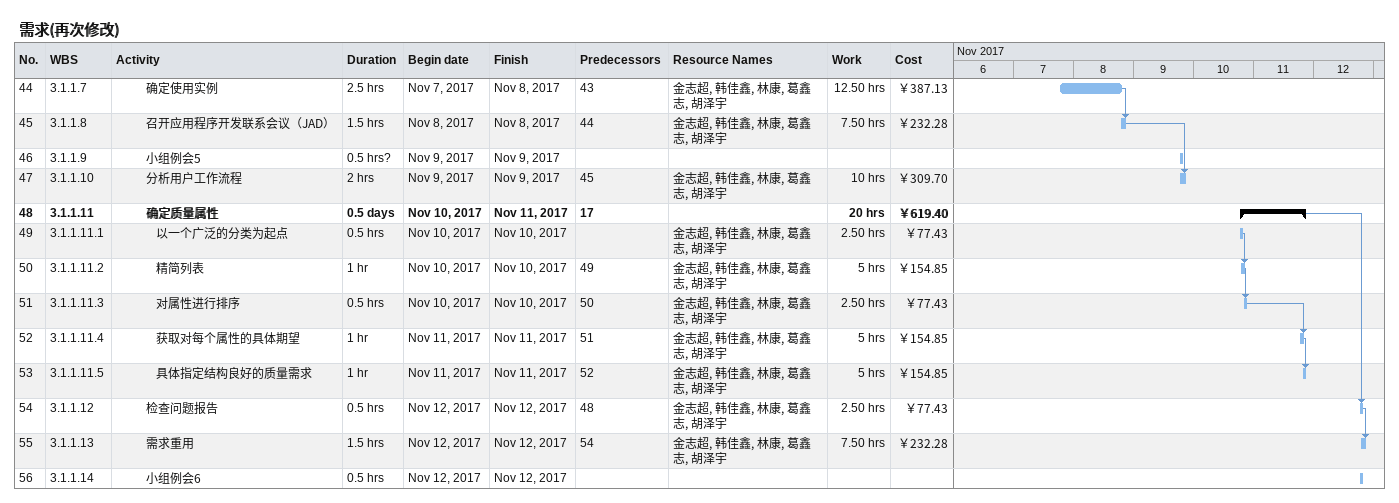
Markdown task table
需求(再次修改)

| ID | WBS | Task | Duration | Start | Finish | Predecessors | Resources | Work (h) | Cost (￥) |
|---|---|---|---|---|---|---|---|---|---|
| 44 | 3.1.1.7 | 确定使用实例 | 2.5h | 2017-11-07 | 2017-11-08 | 43 | 金志超, 韩佳鑫, 林康, 葛鑫志, 胡泽宇 | 12.50 | 387.13 |
| 45 | 3.1.1.8 | 召开应用程序开发联系会议（JAD） | 1.5h | 2017-11-08 | 2017-11-08 | 44 | 金志超, 韩佳鑫, 林康, 葛鑫志, 胡泽宇 | 7.50 | 232.28 |
| 46 | 3.1.1.9 | 小组例会5 | 0.5h? | 2017-11-09 | 2017-11-09 |  |  |  |  |
| 47 | 3.1.1.10 | 分析用户工作流程 | 2h | 2017-11-09 | 2017-11-09 | 45 | 金志超, 韩佳鑫, 林康, 葛鑫志, 胡泽宇 | 10 | 309.70 |
| 48 | 3.1.1.11 | **确定质量属性** | 0.5d | 2017-11-10 | 2017-11-11 | 17 |  | 20 | 619.40 |
| 49 | 3.1.1.11.1 | 以一个广泛的分类为起点 | 0.5h | 2017-11-10 | 2017-11-10 |  | 金志超, 韩佳鑫, 林康, 葛鑫志, 胡泽宇 | 2.50 | 77.43 |
| 50 | 3.1.1.11.2 | 精简列表 | 1h | 2017-11-10 | 2017-11-10 | 49 | 金志超, 韩佳鑫, 林康, 葛鑫志, 胡泽宇 | 5 | 154.85 |
| 51 | 3.1.1.11.3 | 对属性进行排序 | 0.5h | 2017-11-10 | 2017-11-10 | 50 | 金志超, 韩佳鑫, 林康, 葛鑫志, 胡泽宇 | 2.50 | 77.43 |
| 52 | 3.1.1.11.4 | 获取对每个属性的具体期望 | 1h | 2017-11-11 | 2017-11-11 | 51 | 金志超, 韩佳鑫, 林康, 葛鑫志, 胡泽宇 | 5 | 154.85 |
| 53 | 3.1.1.11.5 | 具体指定结构良好的质量需求 | 1h | 2017-11-11 | 2017-11-11 | 52 | 金志超, 韩佳鑫, 林康, 葛鑫志, 胡泽宇 | 5 | 154.85 |
| 54 | 3.1.1.12 | 检查问题报告 | 0.5h | 2017-11-12 | 2017-11-12 | 48 | 金志超, 韩佳鑫, 林康, 葛鑫志, 胡泽宇 | 2.50 | 77.43 |
| 55 | 3.1.1.13 | 需求重用 | 1.5h | 2017-11-12 | 2017-11-12 | 54 | 金志超, 韩佳鑫, 林康, 葛鑫志, 胡泽宇 | 7.50 | 232.28 |
| 56 | 3.1.1.14 | 小组例会6 | 0.5h | 2017-11-12 | 2017-11-12 |  |  |  |  |
